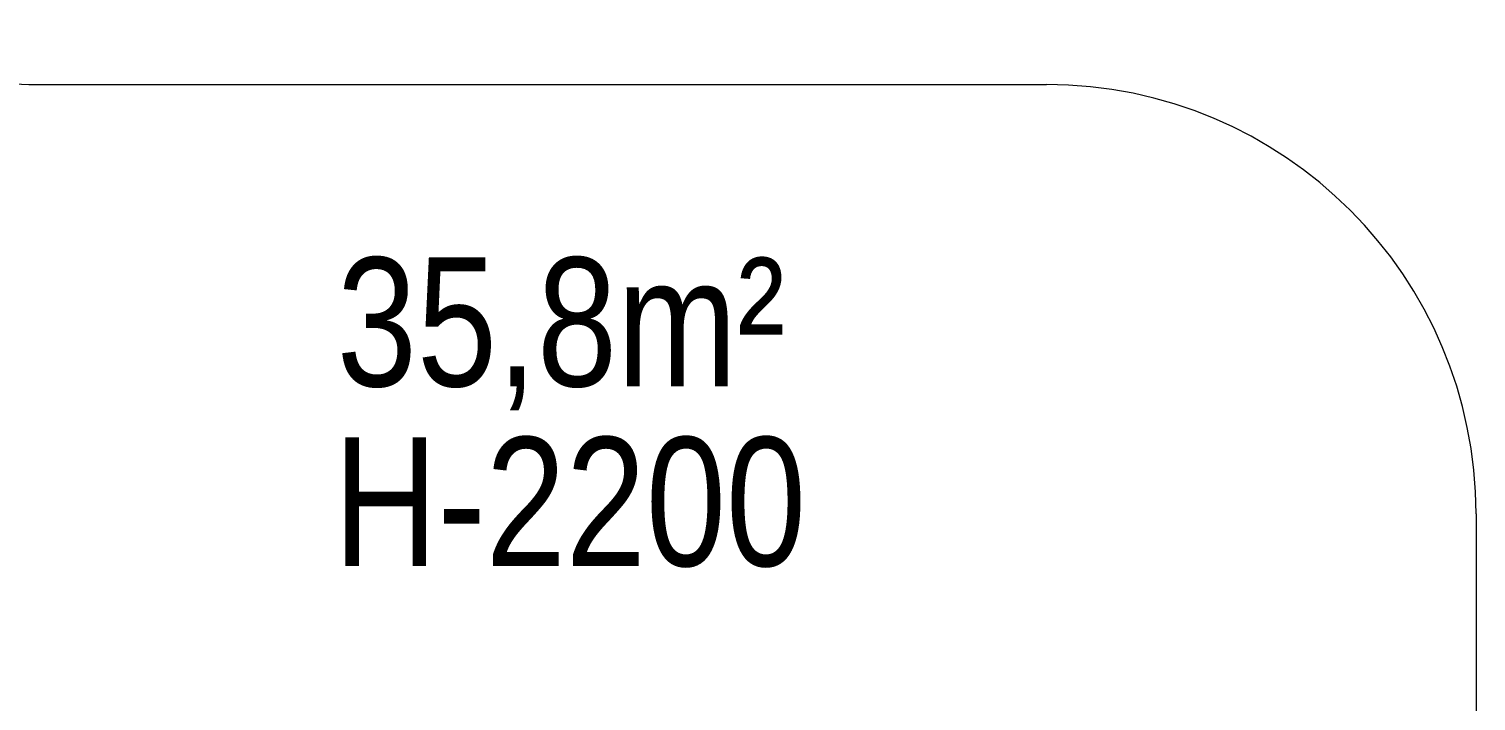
# Model space of a CAD drawing. Header units: millimetres. Extents: x -4720 to 4033, y -3120 to 3272.
# Drawn here: x 665 to 4033, y 930 to 2495 of the extents above; entities that cross this region are included whole.
import ezdxf

# ---------------------------------------------------------------- set-up
doc = ezdxf.new("R2010")
doc.units = ezdxf.units.MM
doc.layers.add('DIKOM_ЗОНА', color=80, linetype='Continuous')
doc.layers.add('DIKOM_РАЗМЕР_ОБЪЕКТА', color=7, linetype='Continuous')
doc.styles.add('style1', font='arial.ttf', dxfattribs={"width": 0.8})

msp = doc.modelspace()

# ---------------------------------------------------------------- linework, layer by layer
at = {"layer": 'DIKOM_ЗОНА', "color": 3, "lineweight": 15}
for p, q in [((664.554, 2365.762), (3032.777, 2365.762)), ((4032.777, 1365.762), (4032.777, -380.238))]:
    msp.add_line(p, q, dxfattribs=at)
for centre, radius, start, end in [((664.554, 2615.762), 250, 208.834793, 270), ((3032.777, 1365.762), 1000, 360, 90)]:
    msp.add_arc(centre, radius, start, end, dxfattribs=at)

# ---------------------------------------------------------------- texts
at = {"layer": 'DIKOM_РАЗМЕР_ОБЪЕКТА', "insert": (1381.115, 1962.934), "char_height": 300, "attachment_point": 1, "style": 'style1'}
msp.add_mtext_dynamic_manual_height_columns('35{\\fArial|b0|i0|c204|p34;,8}m²', width=1145.9061, gutter_width=20, heights=[0], dxfattribs=at)
at = {"layer": 'DIKOM_РАЗМЕР_ОБЪЕКТА', "insert": (1373.831, 1544.408), "char_height": 300, "width": 1127.28266, "attachment_point": 1, "style": 'style1'}
msp.add_mtext('H-2200', dxfattribs=at)

doc.saveas('drawing.dxf')
